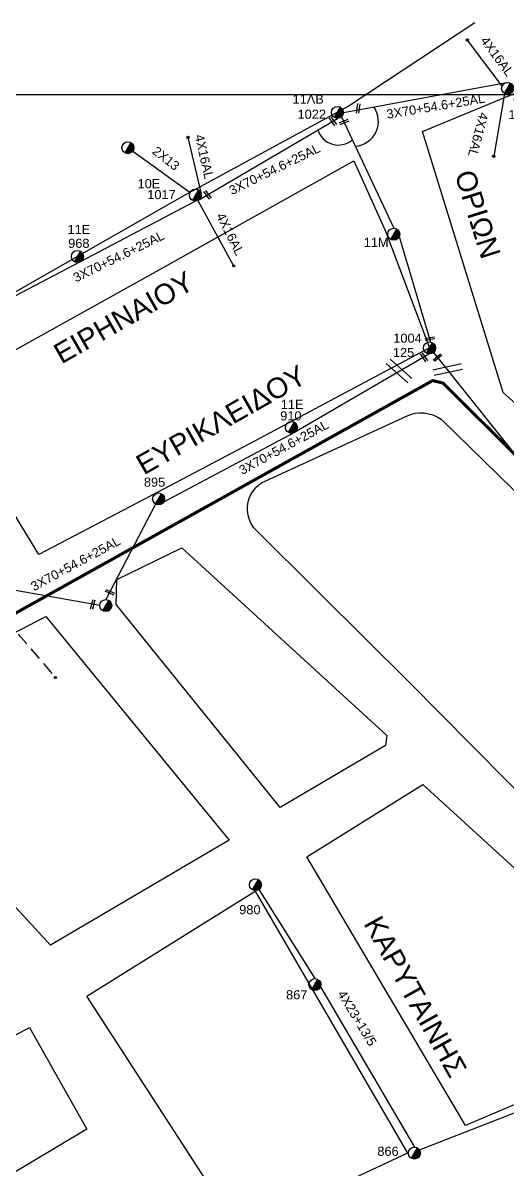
# Model space of a CAD drawing. Header units: millimetres. Extents: x 7657 to 9078, y 851 to 1875.
# Drawn here: x 8302.4 to 8397.5, y 1644.1 to 1869.8 of the extents above; entities that cross this region are included whole.
import ezdxf

# ---------------------------------------------------------------- set-up
doc = ezdxf.new("R2010")
doc.units = ezdxf.units.MM
doc.linetypes.add('ACAD_ISO08W100', pattern=[36, 24, -3, 6, -3])
doc.linetypes.add('DASHED', pattern=[19.05, 12.7, -6.35])
for name, color, linetype in [('Eπιγραφές - Σχήματα', 7, 'Continuous'), ('Άγνωστα', 7, 'Continuous'), ('Γέφυρες Εναέριου Δικτύου', 7, 'Continuous'), ('Γυμνά εναέρια ΧΤ και ΦΟΠ (3Φ)   4x50+16AL', 7, 'Continuous'), ('Εναέρια παροχή ΧΤ 4x16', 7, 'SYN_LINE'), ('Επιγραφές - Σχήματα', 7, 'Continuous'), ('Μηχανική τομή', 7, 'Continuous'), ('Στύλος ΦΜ', 7, 'Continuous'), ('Στύλος ΦΜ @ 1', 7, 'Continuous'), ('Συνδέσεις', 7, 'Continuous'), ('Συνεστραμμένα ΧΤ   3x70+54.6+25 AL', 7, 'SYN_LINE'), ('Τομή', 7, 'Continuous'), ('Υπόβαθρο ΔΕΗ', 7, 'Continuous')]:
    doc.layers.add(name, color=color, linetype=linetype)
doc.styles.get("Standard").update_dxf_attribs({"font": 'ARIAL.TTF'})
doc.linetypes.add('SYN_LINE', pattern='A,0.5,-0.0001,["/\\/\\/\\/",Standard,S=0.1,R=0,X=0,Y=-0.05],-0.25', length=0.7501)

# ---------------------------------------------------------------- blocks, each defined once
blk = doc.blocks.new('ΥΠΑΡΧΩΝ ΤΣΙΜΕΝΤΕΝΙΟΣ ΣΤΥΛΟΣ')
at = {"layer": 'Στύλος ΦΜ'}
blk.add_hatch(color=7, dxfattribs=at).paths.add_polyline_path([(-1.29, -2.28, 0.574793), (2.62, 0, 0.268822), (1.3, 2.27)])
at = {"layer": 'Στύλος ΦΜ', "color": 7}
blk.add_line((-1.29, -2.28), (1.3, 2.27), dxfattribs=at)
blk.add_circle((0, 0), 2.62, dxfattribs=at)
at = {"layer": 'Στύλος ΦΜ', "flags": 4}
for tag, p in [('ΑΡΙΘΜΟΣ', (-4.68, 8.05)), ('ΤΥΠΟΣ', (-4.91, 3.03))]:
    blk.add_attdef(tag, p, '', height=4, dxfattribs=at)
blk = doc.blocks.new('ΜΗΧΑΝΙΚΗ ΤΟΜΗ')
at = {"layer": 'Μηχανική τομή', "ltscale": 40}
for p, q in [((-1.89, 0.78), (1.89, 0.78)), ((1.89, 0), (-1.89, 0))]:
    blk.add_line(p, q, dxfattribs=at)
blk = doc.blocks.new('ΤΟΜΗ')
at = {"layer": 'Τομή', "ltscale": 40}
for p, q in [((-5.68, 0), (5.68, 0)), ((5.68, -2.33), (-5.68, -2.33))]:
    blk.add_line(p, q, dxfattribs=at)
blk = doc.blocks.new('_ΣΥΝΔΕΣΗ')
at = {"layer": 'Συνδέσεις', "linetype": 'SYN_LINE', "ltscale": 40}
blk.add_hatch(color=256, dxfattribs=at).paths.add_polyline_path([(0.5, -0.01, 1), (-0.5, -0.01, 1)])
at = {"layer": 'Συνδέσεις'}
blk.add_circle((0, -0.01), 0.5, dxfattribs=at)

msp = doc.modelspace()

# ---------------------------------------------------------------- linework, layer by layer
at = {"layer": 'Άγνωστα', "color": 1, "ltscale": 0.2}
msp.add_lwpolyline([(8323.97, 1844.51), (8335.24, 1836.41)], dxfattribs=at)
at = {"layer": 'Άγνωστα', "color": 151, "linetype": 'DASHED', "ltscale": 0.2}
msp.add_lwpolyline([(8294.06, 1758.19), (8308.71, 1740.9)], dxfattribs=at)
at = {"layer": 'Άγνωστα', "color": 0, "ltscale": 0.2}
for points in [[(8348.73, 1699.15), (8359.77, 1681.63)], [(8360.86, 1680.01), (8379.33, 1648.45)], [(8380.32, 1647.91), (8402.67, 1656.68)]]:
    msp.add_lwpolyline(points, dxfattribs=at)
at = {"layer": 'Γέφυρες Εναέριου Δικτύου'}
for points in [[(8367.72, 1845.48, 0.5807), (8371.34, 1853.25, 2.213664)], [(8360.34, 1848.71, 0.537126), (8367.13, 1846.73, -21.412282)]]:
    msp.add_lwpolyline(points, format="xyb", dxfattribs=at)
at = {"layer": 'Γυμνά εναέρια ΧΤ και ΦΟΠ (3Φ)   4x50+16AL', "color": 1, "ltscale": 0.2}
for points in [[(8365, 1851.3), (8375.26, 1829.35)], [(8376.34, 1827.7), (8382.51, 1806.94)]]:
    msp.add_lwpolyline(points, dxfattribs=at)
at = {"layer": 'Γυμνά εναέρια ΧΤ και ΦΟΠ (3Φ)   4x50+16AL', "color": 30, "ltscale": 0.2}
msp.add_lwpolyline([(8383.06, 1804.89), (8415.51, 1764.23)], dxfattribs=at)
at = {"layer": 'Εναέρια παροχή ΧΤ 4x16', "color": 1, "ltscale": 15}
for points in [[(8396.55, 1857.31), (8389.75, 1866.39)], [(8397.07, 1855.85), (8394.92, 1843.51)], [(8334.79, 1847.23), (8337.43, 1836.13)]]:
    msp.add_lwpolyline(points, dxfattribs=at)
at = {"layer": 'Εναέρια παροχή ΧΤ 4x16', "color": 1, "ltscale": 17}
msp.add_lwpolyline([(8336.75, 1834.78), (8343.78, 1821.94)], dxfattribs=at)
at = {"layer": 'Επιγραφές - Σχήματα'}
msp.add_lwpolyline([(7682.58, 1855.69), (8838.35, 1855.69), (8838.35, 851.26), (7682.58, 851.26)], close=True, dxfattribs=at)
at = {"layer": 'Συνεστραμμένα ΧΤ   3x70+54.6+25 AL', "color": 1, "ltscale": 20}
for points in [[(8365.36, 1852.15), (8397.43, 1858.04)], [(8337.08, 1835), (8364.18, 1850.97)], [(8336.28, 1834.68), (8313.62, 1822.74)], [(8313.62, 1822.74), (8287.95, 1809.31)]]:
    msp.add_lwpolyline(points, dxfattribs=at)
at = {"layer": 'Συνεστραμμένα ΧΤ   3x70+54.6+25 AL', "color": 151, "ltscale": 20}
for points in [[(8382.29, 1804.6), (8355.74, 1789.13)], [(8355.74, 1789.13), (8330, 1775.4)], [(8328.45, 1775.04), (8318.65, 1756.24)], [(8317.47, 1755.07), (8297.92, 1758.53)]]:
    msp.add_lwpolyline(points, dxfattribs=at)
at = {"layer": 'Υπόβαθρο ΔΕΗ', "ltscale": 0.2}
for points in [[(8391.23, 1869.76), (8366.53, 1853.43), (8334.17, 1835.83), (8282.58, 1806.37), (8267.82, 1835.38), (8291.44, 1853.7)], [(8380.92, 1848.41), (8407.5, 1859.39), (8413.27, 1856.96), (8412.69, 1848.07), (8413.51, 1826.01), (8415.17, 1784.87), (8412.03, 1783.28), (8396.78, 1797.01), (8380.92, 1848.41)], [(8287.2, 1797.54), (8295.42, 1802.42), (8326.31, 1819.56), (8367.44, 1842.63), (8373.67, 1828.78), (8382.29, 1805.78), (8348.04, 1787.51), (8328.9, 1777.36), (8305.5, 1765.09), (8291.42, 1788.21), (8287.2, 1797.54)], [(8320.85, 1760.23), (8333.63, 1766.41), (8373.88, 1729.47), (8373.64, 1727.52), (8352.93, 1715.33), (8320.67, 1755.29), (8320.85, 1760.23)], [(8358.15, 1705.61), (8380.98, 1719.82), (8422.33, 1682.08), (8428.49, 1669.38), (8389.4, 1652.71), (8358.15, 1705.61)], [(8314.95, 1678.17), (8348.04, 1698.83), (8377.96, 1647.26), (8344.92, 1631.8), (8314.95, 1678.17)], [(8274.67, 1656.51), (8303.62, 1672.04), (8314.94, 1652), (8292.68, 1638.75), (8286.62, 1648.93), (8279.93, 1646.24), (8274.67, 1656.51)]]:
    msp.add_lwpolyline(points, dxfattribs=at)
at = {"layer": 'Υπόβαθρο ΔΕΗ', "color": 1, "linetype": 'ACAD_ISO08W100', "ltscale": 0.4, "const_width": 0.6, "flags": 128}
msp.add_lwpolyline([(8282.52, 1743.31), (8382.91, 1799.35), (8384.97, 1798.86), (8426.02, 1757.92), (8491.26, 1693.48), (8512.14, 1705.06), (8533.36, 1636.4), (8550.22, 1600.66), (8565.53, 1582.51), (8583.11, 1568.8), (8608.29, 1550.66), (8596.12, 1477.76), (8631.51, 1425.84), (8641.14, 1419.18), (8666.37, 1417.22), (8692.34, 1412.98), (8718.45, 1404.44), (8740.41, 1394.67), (8764.37, 1383.62), (8795.6, 1366.9), (8812.52, 1355.17), (8826.52, 1342.5)], dxfattribs=at)
at = {"layer": 'Υπόβαθρο ΔΕΗ', "ltscale": 0.2}
for points in [[(8349.25, 1779.21), (8377.75, 1792.38, -0.267284), (8384.56, 1791.76), (8480.17, 1698.34, -0.572406), (8478.82, 1692.9), (8445.38, 1677, -0.363435), (8438.67, 1678.73), (8410.08, 1707.86), (8378.17, 1740.13), (8360.79, 1757.36), (8347.78, 1770.37, -0.436583), (8349.25, 1779.21, 30.578952)], [(8271.36, 1734.46), (8306.83, 1752.9), (8342.91, 1708.88), (8307.75, 1688.23), (8270.29, 1728.93, -0.505191), (8271.36, 1734.46, -55.825529)]]:
    msp.add_lwpolyline(points, format="xyb", dxfattribs=at)

# ---------------------------------------------------------------- block references
at = {"layer": 'Μηχανική τομή'}
for p, xscale, yscale, zscale, rotation in [((8368.45, 1852.9), 0.4999999999999994, 0.4999999999999994, 0.4999999999999994, 81.13088932464726), ((8363.46, 1850.53), 0.4999999999999995, 0.4999999999999995, 0.4999999999999995, 125.9007264234918), ((8365.42, 1850.44), 0.4999999999999995, 0.4999999999999995, 0.4999999999999995, 201.7068651689244), ((8338.81, 1836.03), 0.4999999999999995, 0.4999999999999995, 0.4999999999999995, 125.9007264234918), ((8382.34, 1807.82), 0.4999999999999997, 0.4999999999999997, 0.4999999999999997, 189.6054400098298), ((8381.36, 1804.03), 0.4999999999999996, 0.4999999999999996, 0.4999999999999996, 123.939660049849), ((8383.98, 1803.73), 0.4999999999999996, 0.4999999999999996, 0.4999999999999996, 41.33114573219162), ((8319.52, 1757.87), 0.4999999999999994, 0.4999999999999994, 0.4999999999999994, 155.9286878670144), ((8316.27, 1755.24), 0.4999999999999995, 0.4999999999999995, 0.4999999999999995, 74.62345339005887)]:
    msp.add_blockref('ΜΗΧΑΝΙΚΗ ΤΟΜΗ', p, dxfattribs=dict(at, xscale=xscale, yscale=yscale, zscale=zscale, rotation=rotation))
at = {"layer": 'Στύλος ΦΜ @ 1', "ltscale": 40}
ref = msp.add_blockref('ΥΠΑΡΧΩΝ ΤΣΙΜΕΝΤΕΝΙΟΣ ΣΤΥΛΟΣ', (8397.65, 1856.88), dxfattribs=dict(at, xscale=0.4499999999998181, yscale=0.4499999999998181, zscale=0.4499999999998181))
ref.add_attrib('ΤΥΠΟΣ', '930', (8398.72, 1853.48), dxfattribs={"layer": 'Στύλος ΦΜ', "height": 1.8, "flags": 4})
ref.add_attrib('ΑΡΙΘΜΟΣ', '11M', (8397.8, 1850.82), dxfattribs={"layer": 'Στύλος ΦΜ', "height": 1.8, "flags": 4})
ref = msp.add_blockref('ΥΠΑΡΧΩΝ ΤΣΙΜΕΝΤΕΝΙΟΣ ΣΤΥΛΟΣ', (8364.18, 1852.15), dxfattribs=dict(at, xscale=0.4499999999998181, yscale=0.4499999999998181, zscale=0.4499999999998181))
ref.add_attrib('ΤΥΠΟΣ', '1022', (8356.35, 1850.89), dxfattribs={"layer": 'Στύλος ΦΜ', "height": 1.8, "flags": 4})
ref.add_attrib('ΑΡΙΘΜΟΣ', '11ΛB', (8355.36, 1853.85), dxfattribs={"layer": 'Στύλος ΦΜ', "height": 1.8, "flags": 4})
at = {"layer": 'Στύλος ΦΜ @ 1', "ltscale": 40, "xscale": 0.4499999999998181, "yscale": 0.4499999999998181, "zscale": 0.4499999999998181}
for p in [(8323.01, 1845.19), (8318.65, 1755.07)]:
    msp.add_blockref('ΥΠΑΡΧΩΝ ΤΣΙΜΕΝΤΕΝΙΟΣ ΣΤΥΛΟΣ', p, dxfattribs=at)
at = {"layer": 'Στύλος ΦΜ @ 1', "ltscale": 40}
ref = msp.add_blockref('ΥΠΑΡΧΩΝ ΤΣΙΜΕΝΤΕΝΙΟΣ ΣΤΥΛΟΣ', (8336.28, 1835.86), dxfattribs=dict(at, xscale=0.4499999999998181, yscale=0.4499999999998181, zscale=0.4499999999998181))
ref.add_attrib('ΤΥΠΟΣ', '10E', (8324.89, 1837.21), dxfattribs={"layer": 'Στύλος ΦΜ', "height": 1.8, "flags": 4})
ref.add_attrib('ΑΡΙΘΜΟΣ', '1017', (8326.8, 1835.07), dxfattribs={"layer": 'Στύλος ΦΜ', "height": 1.8, "flags": 4})
ref = msp.add_blockref('ΥΠΑΡΧΩΝ ΤΣΙΜΕΝΤΕΝΙΟΣ ΣΤΥΛΟΣ', (8313.07, 1823.78), dxfattribs=dict(at, xscale=0.4499999999998181, yscale=0.4499999999998181, zscale=0.4499999999998181))
ref.add_attrib('ΤΥΠΟΣ', '11E', (8311.12, 1828.21), dxfattribs={"layer": 'Στύλος ΦΜ', "height": 1.8, "flags": 4})
ref.add_attrib('ΑΡΙΘΜΟΣ', '968', (8311.25, 1825.48), dxfattribs={"layer": 'Στύλος ΦΜ', "height": 1.8, "flags": 4})
ref = msp.add_blockref('ΥΠΑΡΧΩΝ ΤΣΙΜΕΝΤΕΝΙΟΣ ΣΤΥΛΟΣ', (8375.26, 1828.17), dxfattribs=dict(at, xscale=0.4499999999998181, yscale=0.4499999999998181, zscale=0.4499999999998181))
ref.add_attrib('ΤΥΠΟΣ', '11M', (8369.36, 1825.66), dxfattribs={"layer": 'Στύλος ΦΜ', "height": 1.8, "flags": 4})
ref = msp.add_blockref('ΥΠΑΡΧΩΝ ΤΣΙΜΕΝΤΕΝΙΟΣ ΣΤΥΛΟΣ', (8382.29, 1805.78), dxfattribs=dict(at, xscale=0.4499999999998181, yscale=0.4499999999998181, zscale=0.4499999999998181))
ref.add_attrib('ΤΥΠΟΣ', '125', (8375.1, 1803.99), dxfattribs={"layer": 'Στύλος ΦΜ', "height": 1.8, "flags": 4})
ref.add_attrib('ΑΡΙΘΜΟΣ', '1004', (8375.17, 1806.8), dxfattribs={"layer": 'Στύλος ΦΜ', "height": 1.8, "flags": 4})
at = {"layer": 'Στύλος ΦΜ @ 1', "ltscale": 40, "xscale": 0.4499999999998181, "yscale": 0.4499999999998181, "zscale": 0.4499999999998181}
msp.add_blockref('ΥΠΑΡΧΩΝ ΤΣΙΜΕΝΤΕΝΙΟΣ ΣΤΥΛΟΣ', (8355.15, 1790.15), dxfattribs=at).add_auto_attribs({'ΤΥΠΟΣ': '910', 'ΑΡΙΘΜΟΣ': '11E'})
at = {"layer": 'Στύλος ΦΜ @ 1', "ltscale": 40}
ref = msp.add_blockref('ΥΠΑΡΧΩΝ ΤΣΙΜΕΝΤΕΝΙΟΣ ΣΤΥΛΟΣ', (8329.03, 1776.06), dxfattribs=dict(at, xscale=0.4499999999998181, yscale=0.4499999999998181, zscale=0.4499999999998181))
ref.add_attrib('ΤΥΠΟΣ', '895', (8326.14, 1778.46), dxfattribs={"layer": 'Στύλος ΦΜ', "height": 1.8, "flags": 4})
ref = msp.add_blockref('ΥΠΑΡΧΩΝ ΤΣΙΜΕΝΤΕΝΙΟΣ ΣΤΥΛΟΣ', (8348.07, 1700.12), dxfattribs=dict(at, xscale=0.4499999999998181, yscale=0.4499999999998181, zscale=0.4499999999998181))
ref.add_attrib('ΤΥΠΟΣ', '980', (8344.88, 1694.3), dxfattribs={"layer": 'Στύλος ΦΜ', "height": 1.8, "flags": 4})
ref = msp.add_blockref('ΥΠΑΡΧΩΝ ΤΣΙΜΕΝΤΕΝΙΟΣ ΣΤΥΛΟΣ', (8359.77, 1680.45), dxfattribs=dict(at, xscale=0.4499999999998181, yscale=0.4499999999998181, zscale=0.4499999999998181))
ref.add_attrib('ΤΥΠΟΣ', '867', (8354.09, 1677.55), dxfattribs={"layer": 'Στύλος ΦΜ', "height": 1.8, "flags": 4})
ref = msp.add_blockref('ΥΠΑΡΧΩΝ ΤΣΙΜΕΝΤΕΝΙΟΣ ΣΤΥΛΟΣ', (8379.33, 1647.28), dxfattribs=dict(at, xscale=0.4499999999998181, yscale=0.4499999999998181, zscale=0.4499999999998181))
ref.add_attrib('ΤΥΠΟΣ', '866', (8372.04, 1646.74), dxfattribs={"layer": 'Στύλος ΦΜ', "height": 1.8, "flags": 4})
at = {"layer": 'Συνδέσεις', "xscale": 0.4499999999998181, "yscale": 0.4499999999998181, "zscale": 0.4499999999998181}
for p in [(8389.75, 1866.39), (8334.79, 1847.23), (8394.93, 1843.52), (8343.78, 1821.95), (8308.71, 1740.91)]:
    msp.add_blockref('_ΣΥΝΔΕΣΗ', p, dxfattribs=at)
at = {"layer": 'Τομή', "xscale": 0.4999999999999999, "yscale": 0.4999999999999999, "zscale": 0.4999999999999999}
for p, rotation in [((8375.91, 1800.79), 137.8270855338555), ((8385.99, 1800.94), 192.3674526808917)]:
    msp.add_blockref('ΤΟΜΗ', p, dxfattribs=dict(at, rotation=rotation))

# ---------------------------------------------------------------- texts
at = {"layer": 'Eπιγραφές - Σχήματα', "char_height": 1.8, "attachment_point": 1}
for s, insert, rotation in [('2X13', (8328.74, 1845.62), 321.7231), ('4X23+13/5', (8365.68, 1679.56), 301.1156)]:
    msp.add_mtext_dynamic_manual_height_columns(s, width=11.4428, gutter_width=12.5, heights=[0], dxfattribs=dict(at, insert=insert, rotation=rotation))
at = {"layer": 'Eπιγραφές - Σχήματα', "char_height": 4, "width": 40.8874, "attachment_point": 1}
for s, insert, rotation in [('ΟΡΙΩΝ', (8391, 1841.21), 287.5414), ('ΕΙΡΗΝΑΙΟΥ', (8307.94, 1806), 29.6983), ('ΕΥΡΙΚΛΕΙΔΟΥ', (8324.13, 1784.14), 29.6983), ('ΚΑΡΥΤΑΙΝΗΣ', (8372.75, 1694.43), 299.1224)]:
    msp.add_mtext(s, dxfattribs=dict(at, insert=insert, rotation=rotation))
at = {"layer": 'Εναέρια παροχή ΧΤ 4x16', "color": 7, "char_height": 1.8, "width": 168.3718, "attachment_point": 1}
for insert, rotation in [((8393.65, 1867.33), 306.668), ((8393.91, 1851.84), 254.9095), ((8337.9, 1847.98), 282.6393), ((8341.91, 1832.62), 296.5294)]:
    msp.add_mtext('4X16AL', dxfattribs=dict(at, insert=insert, rotation=rotation))
at = {"layer": 'Συνεστραμμένα ΧΤ   3x70+54.6+25 AL', "color": 7, "char_height": 1.8, "width": 168.3718, "attachment_point": 1}
for insert, rotation in [((8373.72, 1852.65), 9.4791), ((8342.63, 1837.46), 26.1712), ((8312, 1820.28), 26.1712), ((8344.61, 1782.35), 28.5229), ((8303.66, 1759.45), 28.5229)]:
    msp.add_mtext('3X70+54.6+25AL', dxfattribs=dict(at, insert=insert, rotation=rotation))

doc.saveas('drawing.dxf')
